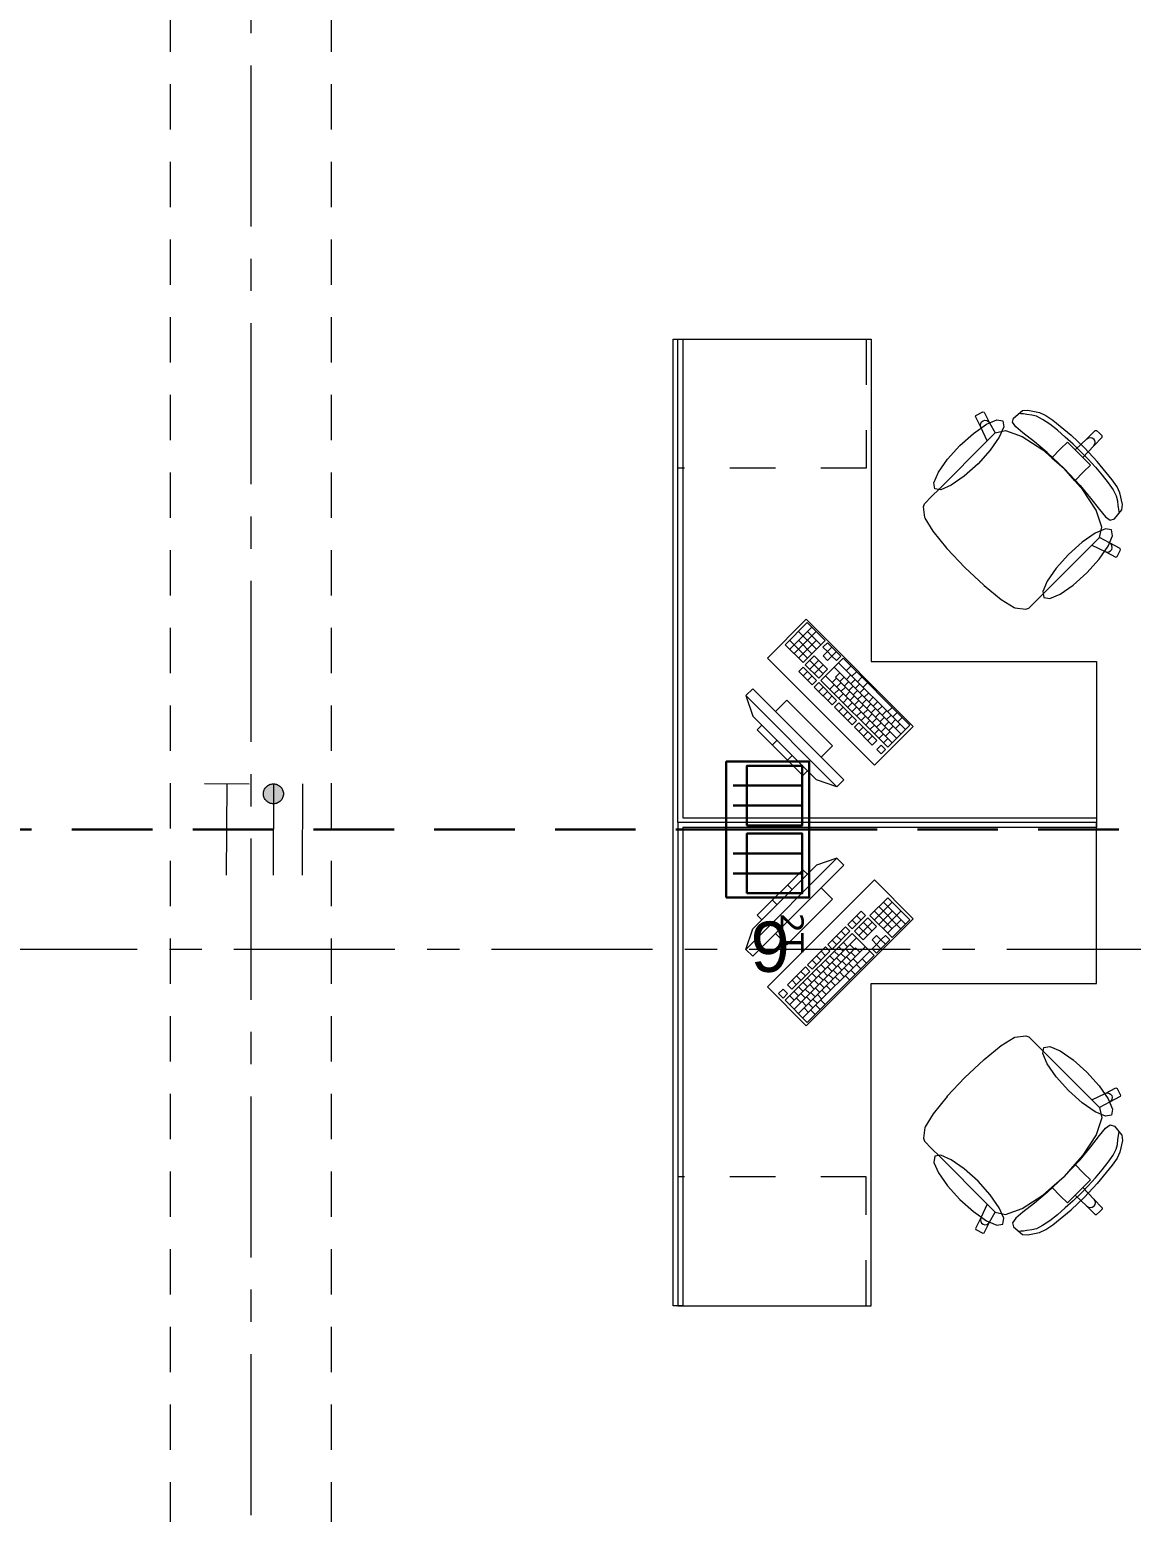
# Model space of a CAD drawing. Header units: inches. Extents: x -19 to 5698, y -728 to 92.
# Drawn here: x 307.133 to 310.553, y 32.659 to 37.261 of the extents above; entities that cross this region are included whole.
import ezdxf

# ---------------------------------------------------------------- set-up
doc = ezdxf.new("R2010")
doc.units = ezdxf.units.IN
doc.header["$MEASUREMENT"] = 0
for name, pattern in [('HIDDEN', [0.375, 0.25, -0.125]), ('Hidden Line', [0.195611, 0.141111, -0.0545]), ('Punto & Raya', [0.65, 0.5, -0.075, 0, -0.075]), ('Rayas', [0.282222, 0.141111, -0.141111]), ('RAYITAS', [0.375, 0.25, -0.125])]:
    doc.linetypes.add(name, pattern=pattern)
doc.layers.get('0').update_dxf_attribs({"color": 61})
for name, color, linetype, lineweight in [('00 conduct tomacorr', 120, 'HIDDEN', 30), ('00 IE LUZ EMERGENCIA', 253, 'Continuous', 0), ('T-TECHO-E', 150, 'Continuous', 20), ('TOMACORRIENTE', 22, 'RAYITAS', 9)]:
    doc.layers.add(name, color=color, linetype=linetype, lineweight=lineweight)
for name, color, linetype in [('02 _ ARQ _ ALB _ Ejes Generales', 251, 'Continuous'), ('08 _ STR _ EXT _ 09 Vigas', 251, 'Continuous'), ('Interior - Mobiliario', 7, 'Continuous'), ('Marcador - Secciones', 7, 'Continuous')]:
    doc.layers.add(name, color=color, linetype=linetype)
doc.styles.add('Annotative', font='arial.ttf')

# ---------------------------------------------------------------- blocks, each defined once
blk = doc.blocks.new('CAJA POP UP 6 MODULOS')
at = {"layer": '00 conduct tomacorr', "linetype": 'Continuous'}
for p, q in [((-0.095, -0.165), (-0.095, -0.0151)), ((-0.052, -0.165), (-0.052, -0.0151)), ((0.052, -0.165), (0.052, -0.0151)), ((0.095, -0.165), (0.095, -0.0151)), ((0, -0.165), (0, -0.18))]:
    blk.add_line(p, q, dxfattribs=at)
for points in [[(-0.147, 0), (0.147, 0), (0.147, -0.18), (-0.147, -0.18)], [(0, 0), (0.147, 0), (0.147, -0.18), (0, -0.18)]]:
    blk.add_lwpolyline(points, close=True, dxfattribs=at)
for points in [[(-0.138, -0.045), (-0.009, -0.045), (-0.009, -0.165), (-0.138, -0.165), (-0.138, -0.045)], [(0.009, -0.045), (0.138, -0.045), (0.138, -0.165), (0.009, -0.165), (0.009, -0.045)]]:
    blk.add_lwpolyline(points, dxfattribs=at)
at = {"color": 1, "insert": (-0.1807, -0.168), "char_height": 0.05, "attachment_point": 1, "rotation": 180}
blk.add_mtext_dynamic_manual_height_columns('{\\fVerdana|b0|i0|c0|p34;2T}', width=0.000481, gutter_width=0.1561, heights=[0], dxfattribs=at)
blk = doc.blocks.new('a')
at = {"layer": 'TOMACORRIENTE', "ltscale": 0.05}
h = blk.add_hatch(color=4, dxfattribs=at)
edge = h.paths.add_edge_path()
edge.add_arc((0, 0.0752), 0.0211, 0, 360)
at = {"layer": 'TOMACORRIENTE', "color": 4}
for p, q in [((-0.1455, 0.0963), (-0.0515, 0.0963)), ((-0.0985, 0.0963), (-0.0985, -0.0966)), ((0, 0.0963), (0, -0.0963)), ((0.0623, -0.0963), (0.0623, 0.0963))]:
    blk.add_line(p, q, dxfattribs=at)
blk.add_circle((0, 0.0752), 0.0211, dxfattribs=at)
blk = doc.blocks.new('CABLE 3FACE')
at = {"layer": 'T-TECHO-E', "rotation": 59.94170052614085}
blk.add_blockref('a', (0, 0), dxfattribs=at)

msp = doc.modelspace()

# ---------------------------------------------------------------- linework, layer by layer
at = {"layer": '00 conduct tomacorr'}
msp.add_line((312.7638, 34.7783, -0.0007), (306.3703, 34.7783, -0.0007), dxfattribs=at)
at = {"layer": '02 _ ARQ _ ALB _ Ejes Generales', "color": 251, "linetype": 'Punto & Raya', "lineweight": 13, "true_color": 0x636466}
msp.add_line((307.82, 3.05), (307.82, 44.9), dxfattribs=at)
at = {"layer": '08 _ STR _ EXT _ 09 Vigas', "color": 251, "linetype": 'Hidden Line', "lineweight": 13, "true_color": 0x636466}
for p, q in [((307.57, 30.2), (307.57, 39.4)), ((308.07, 30.2), (308.07, 39.4))]:
    msp.add_line(p, q, dxfattribs=at)
at = {"layer": 'Interior - Mobiliario', "color": 175, "linetype": 'Continuous', "lineweight": 13}
for p, q in [((309.13, 36.3), (309.16, 36.3)), ((309.13, 34.815), (309.13, 36.3)), ((309.16, 36.3), (309.16, 34.815)), ((310.0691, 36.0598), (310.0704, 36.0638)), ((310.0861, 36.0267), (310.0691, 36.0598)), ((310.0704, 36.0638), (310.0918, 36.0747)), ((310.0845, 36.0324), (310.0851, 36.0382)), ((310.0851, 36.0382), (310.088, 36.0433)), ((310.088, 36.0433), (310.0926, 36.0469)), ((310.0918, 36.0747), (310.0958, 36.0733)), ((310.0926, 36.0469), (310.0982, 36.0484)), ((310.0958, 36.0733), (310.1128, 36.0402)), ((310.0982, 36.0484), (310.104, 36.0477)), ((310.104, 36.0477), (310.1092, 36.0448)), ((310.1092, 36.0448), (310.1128, 36.0402)), ((310.1128, 36.0402), (310.1301, 36.0092)), ((310.1838, 36.0424), (310.1872, 36.0553)), ((310.1938, 36.0281), (310.1838, 36.0424)), ((310.1872, 36.0553), (310.215, 36.0785)), ((310.2098, 36.0689), (310.2053, 36.0697)), ((310.2178, 36.0681), (310.2098, 36.0689)), ((310.215, 36.0785), (310.2318, 36.0804)), ((310.2286, 36.066), (310.2178, 36.0681)), ((310.244, 36.0649), (310.2286, 36.066)), ((310.2318, 36.0804), (310.2679, 36.0726)), ((310.2587, 36.061), (310.244, 36.0649)), ((310.2775, 36.051), (310.2587, 36.061)), ((310.2679, 36.0726), (310.2872, 36.0636)), ((310.2994, 36.0362), (310.2775, 36.051)), ((310.2872, 36.0636), (310.3089, 36.0487)), ((310.3089, 36.0487), (310.3656, 36.0019)), ((310.0861, 36.0267), (310.0845, 36.0324)), ((310.1057, 35.9849), (310.0861, 36.0267)), ((310.1299, 36.0092), (310.1057, 35.9849)), ((310.1299, 36.0092), (310.1301, 36.0092)), ((310.1301, 36.0092), (310.1621, 36.0167)), ((310.1621, 36.0167), (310.214, 35.9983)), ((310.2161, 36.0095), (310.1938, 36.0281)), ((310.214, 35.9983), (310.2779, 35.957)), ((310.2522, 35.9815), (310.2161, 36.0095)), ((310.3232, 36.0176), (310.2994, 36.0362)), ((310.3479, 35.9964), (310.3232, 36.0176)), ((310.3726, 35.9739), (310.3479, 35.9964)), ((310.3656, 36.0019), (310.4078, 35.9628)), ((310.4147, 35.9911), (310.4408, 36.0172)), ((310.4147, 35.9911), (310.4196, 35.9943)), ((310.4196, 35.9943), (310.4253, 35.9954)), ((310.4253, 35.9954), (310.4311, 35.9942)), ((310.4311, 35.9942), (310.4359, 35.991)), ((310.436, 35.9697), (310.4621, 35.9958)), ((310.4408, 36.0172), (310.445, 36.0171)), ((310.445, 36.0171), (310.4536, 36.0086)), ((310.4621, 36.0001), (310.4536, 36.0086)), ((310.4621, 35.9958), (310.4621, 36.0001)), ((309.9578, 35.8371), (310.1057, 35.9849)), ((310.2916, 35.9488), (310.2522, 35.9815)), ((310.2779, 35.957), (310.306, 35.9322)), ((310.3443, 35.8993), (310.2916, 35.9488)), ((310.306, 35.9322), (310.3334, 35.9596)), ((310.3334, 35.9596), (310.3545, 35.9807)), ((310.3545, 35.9807), (310.3782, 35.9571)), ((310.396, 35.9511), (310.3726, 35.9739)), ((310.3782, 35.9571), (310.4147, 35.9911)), ((310.3782, 35.9571), (310.3901, 35.9451)), ((310.396, 35.9511), (310.4188, 35.9276)), ((310.4021, 35.9332), (310.436, 35.9697)), ((310.4469, 35.9206), (310.4078, 35.9628)), ((310.4392, 35.9861), (310.4359, 35.991)), ((310.436, 35.9697), (310.4393, 35.9746)), ((310.4404, 35.9803), (310.4392, 35.9861)), ((310.4393, 35.9746), (310.4404, 35.9803)), ((310.306, 35.9322), (310.3439, 35.8989)), ((310.3443, 35.8993), (310.3938, 35.8466)), ((310.4021, 35.9332), (310.3901, 35.9451)), ((310.4257, 35.9096), (310.4021, 35.9332)), ((310.4045, 35.8884), (310.4257, 35.9096)), ((310.4188, 35.9276), (310.4414, 35.903)), ((310.4414, 35.903), (310.4626, 35.8782)), ((310.4937, 35.8639), (310.4469, 35.9206)), ((310.3772, 35.861), (310.3439, 35.8989)), ((310.3772, 35.861), (310.4045, 35.8884)), ((310.4019, 35.8329), (310.3772, 35.861)), ((310.4626, 35.8782), (310.4811, 35.8544)), ((310.4811, 35.8544), (310.496, 35.8326)), ((310.5086, 35.8422), (310.4937, 35.8639)), ((309.9104, 35.7896), (309.9323, 35.8116)), ((309.9323, 35.8116), (309.9578, 35.8371)), ((310.3938, 35.8466), (310.4265, 35.8073)), ((310.4433, 35.7691), (310.4019, 35.8329)), ((310.4265, 35.8073), (310.4544, 35.7711)), ((310.496, 35.8326), (310.506, 35.8137)), ((310.506, 35.8137), (310.5099, 35.799)), ((310.5176, 35.823), (310.5086, 35.8422)), ((310.5254, 35.7868), (310.5176, 35.823)), ((309.9075, 35.7803), (309.9104, 35.7896)), ((309.9115, 35.7464), (309.9075, 35.7803)), ((310.4616, 35.7171), (310.4433, 35.7691)), ((310.4544, 35.7711), (310.473, 35.7488)), ((310.5003, 35.7422), (310.5235, 35.7701)), ((310.5099, 35.799), (310.511, 35.7836)), ((310.511, 35.7836), (310.5131, 35.7728)), ((310.5131, 35.7728), (310.5138, 35.7648)), ((310.5138, 35.7648), (310.5146, 35.7603)), ((310.5235, 35.7701), (310.5254, 35.7868)), ((309.9124, 35.7443), (309.9115, 35.7464)), ((309.9373, 35.7042), (309.9124, 35.7443)), ((310.4542, 35.6851), (310.4616, 35.7171)), ((310.473, 35.7488), (310.4874, 35.7388)), ((310.4874, 35.7388), (310.5003, 35.7422)), ((309.9809, 35.6506), (309.9373, 35.7042)), ((310.4541, 35.6849), (310.4299, 35.6607)), ((310.4541, 35.6849), (310.4542, 35.6851)), ((310.4852, 35.6678), (310.4542, 35.6851)), ((309.9815, 35.6497), (309.9809, 35.6506)), ((310.0364, 35.5914), (309.9815, 35.6497)), ((310.2821, 35.5128), (310.4299, 35.6607)), ((310.4299, 35.6607), (310.4717, 35.6411)), ((310.4717, 35.6411), (310.4773, 35.6395)), ((310.4717, 35.6411), (310.5048, 35.6241)), ((310.4773, 35.6395), (310.4831, 35.6402)), ((310.4831, 35.6402), (310.4883, 35.643)), ((310.4898, 35.6642), (310.4852, 35.6678)), ((310.5183, 35.6509), (310.4852, 35.6678)), ((310.4883, 35.643), (310.4919, 35.6476)), ((310.4927, 35.6591), (310.4898, 35.6642)), ((310.4919, 35.6476), (310.4934, 35.6532)), ((310.4934, 35.6532), (310.4927, 35.6591)), ((310.5048, 35.6241), (310.5088, 35.6254)), ((310.5088, 35.6254), (310.5196, 35.6468)), ((310.5196, 35.6468), (310.5183, 35.6509)), ((310.0364, 35.5914), (310.0947, 35.5366)), ((310.0947, 35.5366), (310.0955, 35.5359)), ((310.0955, 35.5359), (310.1492, 35.4923)), ((310.1492, 35.4923), (310.1893, 35.4674)), ((310.2346, 35.4654), (310.2565, 35.4873)), ((310.2565, 35.4873), (310.2821, 35.5128)), ((310.1893, 35.4674), (310.1914, 35.4665)), ((310.1914, 35.4665), (310.2253, 35.4625)), ((310.2253, 35.4625), (310.2346, 35.4654)), ((309.5469, 35.4205), (309.4784, 35.3519)), ((309.5608, 35.4066), (309.4922, 35.338)), ((309.5749, 35.3376), (309.5195, 35.393)), ((309.6023, 35.3651), (309.5469, 35.4205)), ((309.5886, 35.3514), (309.5471, 35.3929)), ((309.4784, 35.3519), (309.5338, 35.2965)), ((309.5475, 35.3102), (309.4921, 35.3656)), ((309.5746, 35.3928), (309.5061, 35.3242)), ((309.5612, 35.3239), (309.5197, 35.3655)), ((309.5748, 35.3652), (309.5199, 35.3104)), ((309.5338, 35.2965), (309.6023, 35.3651)), ((309.6093, 35.3581), (309.5955, 35.3444)), ((309.6508, 35.3166), (309.6093, 35.3581)), ((309.5681, 35.317), (309.5407, 35.2896)), ((309.596, 35.2618), (309.5544, 35.3033)), ((309.582, 35.3032), (309.5545, 35.2757)), ((309.6097, 35.2755), (309.5681, 35.317)), ((309.6577, 35.3097), (309.5892, 35.2411)), ((309.5955, 35.3444), (309.6094, 35.3306)), ((309.6094, 35.3306), (309.5957, 35.3169)), ((309.5957, 35.3169), (309.6095, 35.303)), ((309.6231, 35.3443), (309.6094, 35.3306)), ((309.6232, 35.3167), (309.6094, 35.3306)), ((309.6095, 35.303), (309.6232, 35.3167)), ((309.637, 35.3305), (309.6232, 35.3167)), ((309.6232, 35.3167), (309.6371, 35.3029)), ((309.6371, 35.3029), (309.6508, 35.3166)), ((309.8654, 35.102), (309.6577, 35.3097)), ((309.5338, 35.2827), (309.5201, 35.269)), ((309.5201, 35.269), (309.5617, 35.2275)), ((309.5754, 35.2412), (309.5338, 35.2827)), ((309.5477, 35.2689), (309.534, 35.2552)), ((309.5407, 35.2896), (309.5822, 35.248)), ((309.5615, 35.255), (309.5478, 35.2413)), ((309.5958, 35.2893), (309.5684, 35.2619)), ((309.5822, 35.248), (309.6097, 35.2755)), ((309.8106, 35.0471), (309.6029, 35.2548)), ((309.838, 35.0745), (309.6303, 35.2823)), ((309.6476, 35.2649), (309.6339, 35.2512)), ((309.8517, 35.0883), (309.644, 35.296)), ((309.682, 35.2854), (309.6682, 35.2717)), ((309.6821, 35.2579), (309.6684, 35.2442)), ((309.6993, 35.2681), (309.6856, 35.2544)), ((309.3773, 35.2151), (309.3561, 35.1939)), ((309.6601, 34.9323), (309.3773, 35.2151)), ((309.5617, 35.2275), (309.5754, 35.2412)), ((309.5823, 35.2343), (309.5686, 35.2205)), ((309.5686, 35.2205), (309.624, 35.1652)), ((309.6377, 35.1789), (309.5823, 35.2343)), ((309.5962, 35.2204), (309.5824, 35.2067)), ((309.5892, 35.2411), (309.7969, 35.0334)), ((309.6306, 35.2271), (309.6169, 35.2134)), ((309.6374, 35.2478), (309.6236, 35.2341)), ((309.6444, 35.2133), (309.6307, 35.1996)), ((309.8243, 35.0608), (309.6339, 35.2512)), ((309.6512, 35.2339), (309.6375, 35.2202)), ((309.6615, 35.2511), (309.6477, 35.2374)), ((309.6651, 35.2201), (309.6513, 35.2064)), ((309.6753, 35.2373), (309.6616, 35.2235)), ((309.6892, 35.2234), (309.6754, 35.2097)), ((309.6959, 35.244), (309.6822, 35.2303)), ((309.703, 35.2096), (309.6893, 35.1958)), ((309.7098, 35.2302), (309.6961, 35.2165)), ((309.7166, 35.2508), (309.7029, 35.2371)), ((309.7236, 35.2163), (309.7099, 35.2026)), ((309.7339, 35.2335), (309.7202, 35.2198)), ((309.3561, 35.1939), (309.6389, 34.9111)), ((309.3561, 35.1939), (309.3773, 35.1303)), ((309.4833, 35.1798), (309.448, 35.1444)), ((309.6248, 35.0384), (309.4833, 35.1798)), ((309.61, 35.2066), (309.5963, 35.1928)), ((309.6238, 35.1927), (309.6101, 35.179)), ((309.624, 35.1652), (309.6377, 35.1789)), ((309.6446, 35.1719), (309.6309, 35.1582)), ((309.6583, 35.1994), (309.6446, 35.1857)), ((309.7, 35.1166), (309.6446, 35.1719)), ((309.6721, 35.1856), (309.6584, 35.1719)), ((309.6789, 35.2062), (309.6652, 35.1925)), ((309.686, 35.1717), (309.6722, 35.158)), ((309.6927, 35.1924), (309.679, 35.1787)), ((309.7066, 35.1785), (309.6929, 35.1648)), ((309.7168, 35.1957), (309.7031, 35.182)), ((309.7204, 35.1647), (309.7067, 35.151)), ((309.7307, 35.1819), (309.717, 35.1681)), ((309.7375, 35.2025), (309.7238, 35.1888)), ((309.7445, 35.168), (309.7308, 35.1543)), ((309.7513, 35.1887), (309.7376, 35.1749)), ((309.7652, 35.1748), (309.7515, 35.1611)), ((309.5753, 34.9323), (309.3773, 35.1303)), ((309.448, 35.1444), (309.5894, 35.003)), ((309.6309, 35.1582), (309.6863, 35.1028)), ((309.6585, 35.1581), (309.6448, 35.1444)), ((309.6723, 35.1442), (309.6586, 35.1305)), ((309.6862, 35.1304), (309.6724, 35.1167)), ((309.6998, 35.1579), (309.6861, 35.1442)), ((309.7137, 35.144), (309.6999, 35.1303)), ((309.7275, 35.1302), (309.7138, 35.1165)), ((309.7343, 35.1508), (309.7206, 35.1371)), ((309.7481, 35.137), (309.7344, 35.1233)), ((309.7584, 35.1542), (309.7447, 35.1405)), ((309.762, 35.1231), (309.7483, 35.1094)), ((309.7722, 35.1403), (309.7585, 35.1266)), ((309.779, 35.161), (309.7653, 35.1472)), ((309.7861, 35.1265), (309.7724, 35.1128)), ((309.7929, 35.1471), (309.7792, 35.1334)), ((309.8067, 35.1333), (309.793, 35.1195)), ((309.8101, 35.1574), (309.7963, 35.1436)), ((309.8206, 35.1194), (309.8069, 35.1057)), ((309.8256, 35.1418), (309.8119, 35.1281)), ((309.8412, 35.1262), (309.8275, 35.1125)), ((309.4056, 35.102), (309.3914, 35.0879)), ((309.3914, 35.0879), (309.5328, 34.9464)), ((309.547, 34.9606), (309.4056, 35.102)), ((309.6863, 35.1028), (309.7, 35.1166)), ((309.7069, 35.1096), (309.6932, 35.0959)), ((309.6932, 35.0959), (309.7486, 35.0405)), ((309.7623, 35.0542), (309.7069, 35.1096)), ((309.7208, 35.0958), (309.7071, 35.0821)), ((309.7346, 35.0819), (309.7209, 35.0682)), ((309.7413, 35.1164), (309.7276, 35.1026)), ((309.7552, 35.1025), (309.7415, 35.0888)), ((309.769, 35.0887), (309.7553, 35.0749)), ((309.7758, 35.1093), (309.7621, 35.0956)), ((309.7829, 35.0748), (309.7692, 35.0611)), ((309.7897, 35.0954), (309.776, 35.0817)), ((309.7999, 35.1126), (309.7862, 35.0989)), ((309.8035, 35.0816), (309.7898, 35.0679)), ((309.7969, 35.0334), (309.8654, 35.102)), ((309.8138, 35.0988), (309.8001, 35.0851)), ((309.8344, 35.1056), (309.8207, 35.0919)), ((309.4527, 35.0549), (309.4386, 35.0407)), ((309.5894, 35.003), (309.6248, 35.0384)), ((309.7485, 35.0681), (309.7348, 35.0544)), ((309.7486, 35.0405), (309.7623, 35.0542)), ((309.7762, 35.0404), (309.7625, 35.0267)), ((309.7625, 35.0267), (309.7763, 35.0128)), ((309.79, 35.0265), (309.7762, 35.0404)), ((309.7763, 35.0128), (309.79, 35.0265)), ((309.7967, 35.061), (309.783, 35.0472)), ((309.4998, 35.0077), (309.4857, 34.9936)), ((309.5328, 34.9464), (309.547, 34.9606)), ((309.6389, 34.9111), (309.5753, 34.9323)), ((309.6389, 34.9111), (309.6601, 34.9323)), ((309.13, 34.785), (309.13, 34.815)), ((309.16, 34.815), (310.445, 34.815)), ((310.445, 34.815), (310.445, 34.785)), ((309.13, 33.3), (309.13, 34.785)), ((309.16, 34.785), (309.16, 33.3)), ((310.445, 34.785), (309.16, 34.785)), ((309.6389, 34.6889), (309.3561, 34.4061)), ((309.3773, 34.3849), (309.6601, 34.6677)), ((309.3773, 34.4697), (309.5753, 34.6677)), ((309.6389, 34.6889), (309.5753, 34.6677)), ((309.6601, 34.6677), (309.6389, 34.6889)), ((309.5328, 34.6536), (309.3914, 34.5121)), ((309.4056, 34.498), (309.547, 34.6394)), ((309.547, 34.6394), (309.5328, 34.6536)), ((309.5894, 34.597), (309.448, 34.4556)), ((309.4998, 34.5923), (309.4857, 34.6064)), ((309.6248, 34.5616), (309.5894, 34.597)), ((309.7969, 34.5666), (309.7415, 34.5112)), ((309.8654, 34.498), (309.7969, 34.5666)), ((309.4527, 34.5451), (309.4386, 34.5593)), ((309.4833, 34.4202), (309.6248, 34.5616)), ((309.714, 34.5249), (309.6724, 34.4833)), ((309.7277, 34.5111), (309.714, 34.5249)), ((309.7552, 34.4975), (309.8106, 34.5529)), ((309.8102, 34.4702), (309.7553, 34.5251)), ((309.7689, 34.4838), (309.8105, 34.5253)), ((309.8377, 34.4703), (309.7692, 34.5389)), ((309.7826, 34.4701), (309.838, 34.5255)), ((309.8516, 34.4842), (309.783, 34.5528)), ((309.3914, 34.5121), (309.4056, 34.498)), ((309.6655, 34.4764), (309.6101, 34.421)), ((309.6792, 34.4627), (309.6655, 34.4764)), ((309.6724, 34.4833), (309.6862, 34.4696)), ((309.6862, 34.4696), (309.7277, 34.5111)), ((309.7, 34.4834), (309.6863, 34.4972)), ((309.7346, 34.5043), (309.693, 34.4627)), ((309.7139, 34.4973), (309.7001, 34.511)), ((309.7067, 34.449), (309.7483, 34.4906)), ((309.7343, 34.4492), (309.7069, 34.4766)), ((309.7204, 34.4353), (309.762, 34.4769)), ((309.7481, 34.463), (309.7207, 34.4904)), ((309.762, 34.4769), (309.7346, 34.5043)), ((309.7415, 34.5112), (309.8101, 34.4426)), ((309.7963, 34.4564), (309.8379, 34.4979)), ((309.8101, 34.4426), (309.8654, 34.498)), ((309.3561, 34.4061), (309.3773, 34.4697)), ((309.448, 34.4556), (309.4833, 34.4202)), ((309.6861, 34.4558), (309.4784, 34.2481)), ((309.4921, 34.2344), (309.6998, 34.4421)), ((309.6238, 34.4073), (309.6792, 34.4627)), ((309.6377, 34.4211), (309.624, 34.4348)), ((309.6515, 34.435), (309.6378, 34.4487)), ((309.6654, 34.4488), (309.6517, 34.4625)), ((309.6721, 34.4144), (309.6584, 34.4281)), ((309.7547, 34.3873), (309.6861, 34.4558)), ((309.693, 34.4627), (309.7204, 34.4353)), ((309.7619, 34.4493), (309.748, 34.4354)), ((309.748, 34.4354), (309.7617, 34.4217)), ((309.7616, 34.3942), (309.8031, 34.4357)), ((309.7617, 34.4217), (309.7756, 34.4356)), ((309.7756, 34.4356), (309.7619, 34.4493)), ((309.7894, 34.4494), (309.7756, 34.4356)), ((309.7893, 34.4219), (309.7756, 34.4356)), ((309.8031, 34.4357), (309.7894, 34.4494)), ((309.3561, 34.4061), (309.3773, 34.3849)), ((309.5058, 34.2207), (309.6962, 34.4111)), ((309.5195, 34.207), (309.7272, 34.4147)), ((309.5332, 34.1933), (309.7409, 34.401)), ((309.5469, 34.1795), (309.7547, 34.3873)), ((309.6032, 34.4141), (309.5478, 34.3587)), ((309.5615, 34.345), (309.6169, 34.4004)), ((309.5892, 34.3727), (309.5755, 34.3864)), ((309.6031, 34.3865), (309.5894, 34.4002)), ((309.6169, 34.4004), (309.6032, 34.4141)), ((309.6101, 34.421), (309.6238, 34.4073)), ((309.6306, 34.3729), (309.6169, 34.3866)), ((309.6444, 34.3867), (309.6307, 34.4004)), ((309.6583, 34.4006), (309.6446, 34.4143)), ((309.6651, 34.3799), (309.6513, 34.3936)), ((309.6789, 34.3938), (309.6652, 34.4075)), ((309.6822, 34.3697), (309.6685, 34.3834)), ((309.6927, 34.4076), (309.679, 34.4213)), ((309.6961, 34.3835), (309.6824, 34.3972)), ((309.7099, 34.3974), (309.6962, 34.4111)), ((309.7617, 34.4217), (309.7479, 34.4079)), ((309.7479, 34.4079), (309.7616, 34.3942)), ((309.7754, 34.408), (309.7617, 34.4217)), ((309.5409, 34.3518), (309.4855, 34.2964)), ((309.4992, 34.2827), (309.5546, 34.338)), ((309.5408, 34.3242), (309.527, 34.3379)), ((309.5546, 34.338), (309.5409, 34.3518)), ((309.5478, 34.3587), (309.5615, 34.345)), ((309.5754, 34.3588), (309.5617, 34.3725)), ((309.589, 34.3313), (309.5753, 34.345)), ((309.6029, 34.3452), (309.5892, 34.3589)), ((309.6097, 34.3245), (309.596, 34.3382)), ((309.6167, 34.359), (309.603, 34.3727)), ((309.6235, 34.3384), (309.6098, 34.3521)), ((309.6374, 34.3522), (309.6236, 34.3659)), ((309.6407, 34.3281), (309.627, 34.3418)), ((309.6512, 34.3661), (309.6375, 34.3798)), ((309.6545, 34.342), (309.6408, 34.3557)), ((309.6613, 34.3213), (309.6476, 34.3351)), ((309.6684, 34.3558), (309.6547, 34.3695)), ((309.6752, 34.3352), (309.6615, 34.3489)), ((309.689, 34.349), (309.6753, 34.3627)), ((309.6958, 34.3284), (309.6821, 34.3421)), ((309.7029, 34.3629), (309.6892, 34.3766)), ((309.7131, 34.3457), (309.6994, 34.3594)), ((309.7304, 34.363), (309.7167, 34.3767)), ((309.4855, 34.2964), (309.4992, 34.2827)), ((309.5131, 34.2965), (309.4994, 34.3102)), ((309.5269, 34.3104), (309.5132, 34.3241)), ((309.5336, 34.2759), (309.5199, 34.2896)), ((309.5475, 34.2898), (309.5338, 34.3035)), ((309.5613, 34.3036), (309.5476, 34.3173)), ((309.5681, 34.283), (309.5544, 34.2967)), ((309.5752, 34.3175), (309.5615, 34.3312)), ((309.582, 34.2968), (309.5683, 34.3106)), ((309.5958, 34.3107), (309.5821, 34.3244)), ((309.5991, 34.2866), (309.5854, 34.3003)), ((309.613, 34.3004), (309.5993, 34.3141)), ((309.6198, 34.2798), (309.6061, 34.2935)), ((309.6268, 34.3143), (309.6131, 34.328)), ((309.6336, 34.2936), (309.6199, 34.3074)), ((309.6475, 34.3075), (309.6338, 34.3212)), ((309.6785, 34.3111), (309.6648, 34.3248)), ((309.4717, 34.2825), (309.4578, 34.2687)), ((309.4578, 34.2687), (309.4715, 34.255)), ((309.4715, 34.255), (309.4854, 34.2688)), ((309.4854, 34.2688), (309.4717, 34.2825)), ((309.4784, 34.2481), (309.5469, 34.1795)), ((309.5059, 34.2482), (309.4922, 34.262)), ((309.5198, 34.2621), (309.5061, 34.2758)), ((309.5266, 34.2414), (309.5129, 34.2552)), ((309.5404, 34.2553), (309.5267, 34.269)), ((309.5438, 34.2312), (309.53, 34.2449)), ((309.5543, 34.2691), (309.5406, 34.2829)), ((309.5576, 34.245), (309.5439, 34.2588)), ((309.5714, 34.2589), (309.5577, 34.2726)), ((309.5782, 34.2383), (309.5645, 34.252)), ((309.5853, 34.2727), (309.5716, 34.2865)), ((309.5921, 34.2521), (309.5784, 34.2658)), ((309.6023, 34.2349), (309.5886, 34.2486)), ((309.6059, 34.266), (309.5922, 34.2797)), ((309.5505, 34.2106), (309.5368, 34.2243)), ((309.5644, 34.2244), (309.5507, 34.2381)), ((309.5712, 34.2038), (309.5575, 34.2175)), ((309.5868, 34.2193), (309.573, 34.2331)), ((310.0955, 34.0641), (310.1492, 34.1077)), ((310.1492, 34.1077), (310.1893, 34.1326)), ((310.1893, 34.1326), (310.1914, 34.1335)), ((310.1914, 34.1335), (310.2253, 34.1375)), ((310.2253, 34.1375), (310.2346, 34.1346)), ((310.2346, 34.1346), (310.2565, 34.1127)), ((310.2565, 34.1127), (310.2821, 34.0872)), ((310.0364, 34.0086), (310.0947, 34.0634)), ((310.0947, 34.0634), (310.0955, 34.0641)), ((310.2821, 34.0872), (310.4299, 33.9393)), ((310.0364, 34.0086), (309.9815, 33.9503)), ((310.4717, 33.9589), (310.5048, 33.9759)), ((310.5048, 33.9759), (310.5088, 33.9746)), ((310.5088, 33.9746), (310.5196, 33.9532)), ((309.9809, 33.9494), (309.9373, 33.8958)), ((309.9815, 33.9503), (309.9809, 33.9494)), ((310.4299, 33.9393), (310.4717, 33.9589)), ((310.4541, 33.9151), (310.4299, 33.9393)), ((310.4852, 33.9322), (310.4542, 33.9149)), ((310.4717, 33.9589), (310.4773, 33.9605)), ((310.4773, 33.9605), (310.4831, 33.9598)), ((310.4831, 33.9598), (310.4883, 33.957)), ((310.5183, 33.9491), (310.4852, 33.9322)), ((310.4898, 33.9358), (310.4852, 33.9322)), ((310.4883, 33.957), (310.4919, 33.9524)), ((310.4927, 33.9409), (310.4898, 33.9358)), ((310.4919, 33.9524), (310.4934, 33.9468)), ((310.4934, 33.9468), (310.4927, 33.9409)), ((310.5196, 33.9532), (310.5183, 33.9491)), ((309.9373, 33.8958), (309.9124, 33.8557)), ((310.4616, 33.8829), (310.4433, 33.8309)), ((310.4541, 33.9151), (310.4542, 33.9149)), ((310.4542, 33.9149), (310.4616, 33.8829)), ((309.9115, 33.8536), (309.9075, 33.8197)), ((309.9124, 33.8557), (309.9115, 33.8536)), ((310.4433, 33.8309), (310.4019, 33.7671)), ((310.4265, 33.7927), (310.4544, 33.8289)), ((310.4544, 33.8289), (310.473, 33.8512)), ((310.473, 33.8512), (310.4874, 33.8612)), ((310.4874, 33.8612), (310.5003, 33.8578)), ((310.5003, 33.8578), (310.5235, 33.8299)), ((310.5131, 33.8272), (310.5138, 33.8352)), ((310.5138, 33.8352), (310.5146, 33.8397)), ((310.5235, 33.8299), (310.5254, 33.8132)), ((309.9075, 33.8197), (309.9104, 33.8104)), ((309.9104, 33.8104), (309.9323, 33.7884)), ((309.9323, 33.7884), (309.9578, 33.7629)), ((310.3938, 33.7534), (310.4265, 33.7927)), ((310.496, 33.7674), (310.506, 33.7863)), ((310.506, 33.7863), (310.5099, 33.801)), ((310.5099, 33.801), (310.511, 33.8164)), ((310.511, 33.8164), (310.5131, 33.8272)), ((310.5254, 33.8132), (310.5176, 33.777)), ((309.9578, 33.7629), (310.1057, 33.6151)), ((310.3772, 33.739), (310.3439, 33.7011)), ((310.3443, 33.7007), (310.3938, 33.7534)), ((310.4019, 33.7671), (310.3772, 33.739)), ((310.3772, 33.739), (310.4045, 33.7116)), ((310.4937, 33.7361), (310.4469, 33.6794)), ((310.4626, 33.7218), (310.4811, 33.7456)), ((310.4811, 33.7456), (310.496, 33.7674)), ((310.5086, 33.7578), (310.4937, 33.7361)), ((310.5176, 33.777), (310.5086, 33.7578)), ((310.3443, 33.7007), (310.2916, 33.6512)), ((310.306, 33.6678), (310.3439, 33.7011)), ((310.4257, 33.6904), (310.4021, 33.6668)), ((310.4045, 33.7116), (310.4257, 33.6904)), ((310.4188, 33.6724), (310.4414, 33.697)), ((310.4414, 33.697), (310.4626, 33.7218)), ((310.2916, 33.6512), (310.2522, 33.6185)), ((310.2779, 33.643), (310.306, 33.6678)), ((310.306, 33.6678), (310.3334, 33.6404)), ((310.396, 33.6489), (310.3726, 33.6261)), ((310.3782, 33.6429), (310.3901, 33.6549)), ((310.4021, 33.6668), (310.3901, 33.6549)), ((310.396, 33.6489), (310.4188, 33.6724)), ((310.4021, 33.6668), (310.436, 33.6303)), ((310.4469, 33.6794), (310.4078, 33.6372)), ((310.1057, 33.6151), (310.0861, 33.5733)), ((310.1299, 33.5908), (310.1057, 33.6151)), ((310.1621, 33.5833), (310.214, 33.6017)), ((310.214, 33.6017), (310.2779, 33.643)), ((310.2522, 33.6185), (310.2161, 33.5905)), ((310.3089, 33.5513), (310.3656, 33.5981)), ((310.3479, 33.6036), (310.3232, 33.5824)), ((310.3334, 33.6404), (310.3545, 33.6193)), ((310.3726, 33.6261), (310.3479, 33.6036)), ((310.3545, 33.6193), (310.3782, 33.6429)), ((310.3656, 33.5981), (310.4078, 33.6372)), ((310.3782, 33.6429), (310.4147, 33.6089)), ((310.4147, 33.6089), (310.4196, 33.6057)), ((310.4147, 33.6089), (310.4408, 33.5828)), ((310.4196, 33.6057), (310.4253, 33.6046)), ((310.4253, 33.6046), (310.4311, 33.6058)), ((310.4311, 33.6058), (310.4359, 33.609)), ((310.4392, 33.6139), (310.4359, 33.609)), ((310.436, 33.6303), (310.4393, 33.6254)), ((310.436, 33.6303), (310.4621, 33.6042)), ((310.4404, 33.6197), (310.4392, 33.6139)), ((310.4393, 33.6254), (310.4404, 33.6197)), ((310.4621, 33.5999), (310.4536, 33.5914)), ((310.4621, 33.6042), (310.4621, 33.5999)), ((310.0861, 33.5733), (310.0691, 33.5402)), ((310.0861, 33.5733), (310.0845, 33.5676)), ((310.0845, 33.5676), (310.0851, 33.5618)), ((310.0851, 33.5618), (310.088, 33.5567)), ((310.088, 33.5567), (310.0926, 33.5531)), ((310.0926, 33.5531), (310.0982, 33.5516)), ((310.0958, 33.5267), (310.1128, 33.5598)), ((310.0982, 33.5516), (310.104, 33.5523)), ((310.104, 33.5523), (310.1092, 33.5552)), ((310.1092, 33.5552), (310.1128, 33.5598)), ((310.1128, 33.5598), (310.1301, 33.5908)), ((310.1299, 33.5908), (310.1301, 33.5908)), ((310.1301, 33.5908), (310.1621, 33.5833)), ((310.1938, 33.5719), (310.1838, 33.5576)), ((310.1838, 33.5576), (310.1872, 33.5447)), ((310.2161, 33.5905), (310.1938, 33.5719)), ((310.2994, 33.5638), (310.2775, 33.549)), ((310.3232, 33.5824), (310.2994, 33.5638)), ((310.4408, 33.5828), (310.445, 33.5829)), ((310.445, 33.5829), (310.4536, 33.5914)), ((310.0691, 33.5402), (310.0704, 33.5362)), ((310.0704, 33.5362), (310.0918, 33.5253)), ((310.0918, 33.5253), (310.0958, 33.5267)), ((310.1872, 33.5447), (310.215, 33.5215)), ((310.2098, 33.5311), (310.2053, 33.5303)), ((310.2178, 33.5319), (310.2098, 33.5311)), ((310.215, 33.5215), (310.2318, 33.5196)), ((310.2286, 33.534), (310.2178, 33.5319)), ((310.244, 33.5351), (310.2286, 33.534)), ((310.2318, 33.5196), (310.2679, 33.5274)), ((310.2587, 33.539), (310.244, 33.5351)), ((310.2775, 33.549), (310.2587, 33.539)), ((310.2679, 33.5274), (310.2872, 33.5364)), ((310.2872, 33.5364), (310.3089, 33.5513)), ((309.16, 33.3), (309.13, 33.3))]:
    msp.add_line(p, q, dxfattribs=at)
at = {"layer": 'Interior - Mobiliario', "color": 175, "linetype": 'Rayas', "lineweight": 13}
for p, q in [((309.73, 36.3), (309.73, 35.9)), ((309.73, 35.9), (309.145, 35.9)), ((309.73, 33.7), (309.145, 33.7)), ((309.73, 33.3), (309.73, 33.7))]:
    msp.add_line(p, q, dxfattribs=at)
at = {"layer": 'Interior - Mobiliario', "color": 175, "linetype": 'Continuous', "lineweight": 13, "flags": 128}
for points in [[(309.145, 34.8), (309.145, 36.3), (309.745, 36.3), (309.745, 35.3), (310.445, 35.3), (310.445, 34.8)], [(310.0199, 35.9698), (310.0624, 36.008), (310.1027, 36.036), (310.1348, 36.0496), (310.1537, 36.0467), (310.1566, 36.0278), (310.143, 35.9958), (310.115, 35.9554), (310.0768, 35.9129), (310.0343, 35.8748), (309.994, 35.8468), (309.9619, 35.8331), (309.943, 35.836), (309.9401, 35.8549), (309.9537, 35.887), (309.9817, 35.9274)], [(310.4148, 35.5749), (310.453, 35.6174), (310.481, 35.6578), (310.4946, 35.6898), (310.4917, 35.7087), (310.4728, 35.7116), (310.4407, 35.698), (310.4004, 35.67), (310.3579, 35.6318), (310.3197, 35.5894), (310.2917, 35.549), (310.2781, 35.5169), (310.281, 35.498), (310.2999, 35.4951), (310.332, 35.5087), (310.3723, 35.5368)], [(309.7556, 34.9783), (309.8758, 35.0985), (309.5435, 35.4308), (309.4232, 35.3106)], [(309.145, 34.8), (309.145, 33.3), (309.745, 33.3), (309.745, 34.3), (310.445, 34.3), (310.445, 34.8)], [(309.4232, 34.2894), (309.5435, 34.1692), (309.8758, 34.5015), (309.7556, 34.6217)], [(310.4148, 34.0251), (310.453, 33.9826), (310.481, 33.9422), (310.4946, 33.9102), (310.4917, 33.8913), (310.4728, 33.8884), (310.4407, 33.902), (310.4004, 33.93), (310.3579, 33.9682), (310.3197, 34.0106), (310.2917, 34.051), (310.2781, 34.0831), (310.281, 34.102), (310.2999, 34.1049), (310.332, 34.0913), (310.3723, 34.0632)], [(310.0199, 33.6302), (310.0624, 33.592), (310.1027, 33.564), (310.1348, 33.5504), (310.1537, 33.5533), (310.1566, 33.5722), (310.143, 33.6042), (310.115, 33.6446), (310.0768, 33.6871), (310.0343, 33.7252), (309.994, 33.7532), (309.9619, 33.7669), (309.943, 33.764), (309.9401, 33.7451), (309.9537, 33.713), (309.9817, 33.6726)]]:
    msp.add_lwpolyline(points, close=True, dxfattribs=at)
at = {"layer": 'Marcador - Secciones', "color": 251, "linetype": 'Punto & Raya', "lineweight": 13, "true_color": 0x636466}
msp.add_line((282.1667, 34.4067), (333.4403, 34.4067), dxfattribs=at)

# ---------------------------------------------------------------- block references
at = {"layer": '00 conduct tomacorr'}
for name, p, xscale, yscale, zscale, rotation in [('CABLE 3FACE', (307.8888, 34.7783, -0.0007), 1.47256122672843, 1.47256122672843, 1.47256122672843, 299.7894777823319), ('CAJA POP UP 6 MODULOS', (309.295, 34.7783, -0.0007), 1.432830642179531, 1.432830642179531, 1.432830642179531, 89.99999999999997)]:
    msp.add_blockref(name, p, dxfattribs=dict(at, xscale=xscale, yscale=yscale, zscale=zscale, rotation=rotation))

# ---------------------------------------------------------------- texts
at = {"layer": '00 IE LUZ EMERGENCIA', "style": 'Annotative'}
msp.add_attdef('9', (309.3709, 34.3363, -0.0007), '', height=0.1562, dxfattribs=at)

doc.saveas('drawing.dxf')
